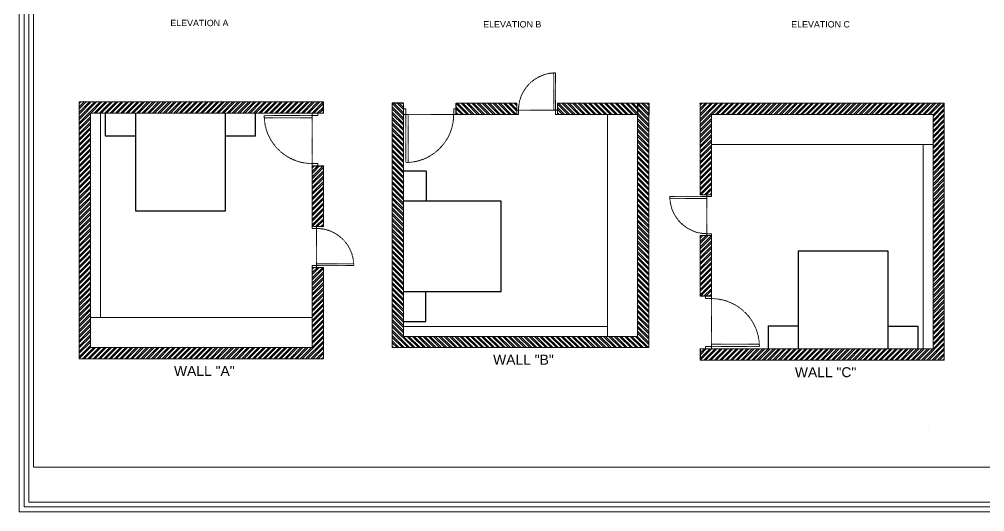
# Model space of a CAD drawing. Header units: inches. Extents: x 213 to 17763, y -4830 to 1802.
# Drawn here: x 6086 to 6857, y 521 to 914 of the extents above; entities that cross this region are included whole.
import ezdxf

# ---------------------------------------------------------------- set-up
doc = ezdxf.new("R2010")
doc.units = ezdxf.units.IN
doc.header["$MEASUREMENT"] = 0
for name, pattern in [('AUDIT_D_060311083008-3', [0]), ('DASHED2', [0.375, 0.25, -0.125]), ('HIDDEN', [0.375, 0.25, -0.125])]:
    doc.linetypes.add(name, pattern=pattern)
for name, color, linetype in [('.', 30, 'Continuous'), ('A-DOOR', 251, 'AUDIT_D_060311083008-3'), ('A-Door-Frame', 1, 'Continuous'), ('A-Door-Swing', 8, 'HIDDEN'), ('PDF2_0', 7, 'Continuous'), ('PDF3_Text', 1, 'Continuous')]:
    doc.layers.add(name, color=color, linetype=linetype)
doc.layers.add('PDF2_MK. KITCHEN ESSENTAILS', color=7, linetype='Continuous', true_color=0x767676)
doc.layers.add('PDF3_0', color=7, linetype='Continuous', true_color=0x929498)
doc.layers.add('ROD', color=7, linetype='Continuous', lineweight=9)
doc.styles.add('PDF Arial', font='arial.ttf')
doc.styles.get("Standard").update_dxf_attribs({"font": 'arial.ttf'})

# ---------------------------------------------------------------- blocks, each defined once
blk = doc.blocks.new('*U34')
at = {"layer": 'A-Door-Frame', "lineweight": 5}
for p, q in [((0, -100), (0, 0)), ((900, -100), (900, 0))]:
    blk.add_line(p, q, dxfattribs=at)
for points in [[(0, -100), (40, -100), (40, 0), (0, 0)], [(900, -100), (860, -100), (860, 0), (900, 0)]]:
    blk.add_lwpolyline(points, dxfattribs=at)
at = {"layer": 'A-Door-Swing', "linetype": 'DASHED2', "lineweight": 5}
blk.add_line((47, 0), (867, 0), dxfattribs=at)
blk.add_lwpolyline([(40, 0), (40, 820), (80, 820), (80, 0)], close=True, dxfattribs=at)
blk.add_arc((40, 0), 820, 360, 90, dxfattribs=at)

msp = doc.modelspace()

# ---------------------------------------------------------------- hatches: boundary and pattern name
at = {"layer": '.'}
h = msp.add_hatch(dxfattribs=at)
h.set_pattern_fill('ANSI32', color=1, scale=8)
h.set_pattern_definition([(45, (3307.9755, -212.4534), (-2.1213203, 2.1213203), []), (45, (3309.3898, -212.4534), (-2.1213203, 2.1213203), [])])
h.paths.add_polyline_path([(6328.47, 847.83), (6133.47, 847.83), (6133.47, 642.83), (6328.47, 642.83), (6328.47, 715.83), (6319.47, 715.83), (6319.47, 651.83), (6142.47, 651.83), (6142.47, 838.83), (6328.47, 838.83)])
h.paths.add_polyline_path([(6328.47, 796.83), (6319.47, 796.83), (6319.47, 788.83), (6319.47, 748.33), (6328.47, 748.33)], flags=17)
h = msp.add_hatch(dxfattribs=at)
h.set_pattern_fill('ANSI32', color=1, scale=8, angle=90)
h.set_pattern_definition([(135, (7443.6602, -2173.721), (-2.1213203, -2.1213203), []), (135, (7443.6602, -2172.307), (-2.1213203, -2.1213203), [])])
h.paths.add_polyline_path([(6383.38, 846.78), (6383.38, 651.78), (6588.38, 651.78), (6588.38, 846.78), (6515.38, 846.78), (6515.38, 837.78), (6579.38, 837.78), (6579.38, 660.78), (6392.38, 660.78), (6392.38, 846.78)])
h.paths.add_polyline_path([(6434.38, 846.78), (6434.38, 837.78), (6442.38, 837.78), (6482.88, 837.78), (6482.88, 846.78)], flags=17)
h = msp.add_hatch(dxfattribs=at)
h.set_pattern_fill('ANSI32', color=1, scale=8, angle=180)
h.set_pattern_definition([(225, (9649.909, 1702.0583), (2.1213203, -2.1213203), []), (225, (9648.4948, 1702.0583), (2.1213203, -2.1213203), [])])
h.paths.add_polyline_path([(6629.41, 641.78), (6824.41, 641.78), (6824.41, 846.78), (6629.41, 846.78), (6629.41, 773.78), (6638.41, 773.78), (6638.41, 837.78), (6815.41, 837.78), (6815.41, 650.78), (6629.41, 650.78)])
h.paths.add_polyline_path([(6629.41, 692.78), (6638.41, 692.78), (6638.41, 700.78), (6638.41, 741.28), (6629.41, 741.28)], flags=17)

# ---------------------------------------------------------------- linework, layer by layer
for p, q in [((6328.47, 838.83), (6328.47, 847.83)), ((6392.38, 846.78), (6383.38, 846.78)), ((6434.38, 837.78), (6434.38, 846.78)), ((6579.38, 846.78), (6579.38, 837.78)), ((6588.38, 846.78), (6588.38, 837.78)), ((6154.26, 838.83), (6154.26, 820.83)), ((6178.26, 838.83), (6178.26, 760.84)), ((6250.27, 760.84), (6250.27, 838.83)), ((6274.27, 820.53), (6274.27, 838.83)), ((6154.26, 820.83), (6178.26, 820.83)), ((6274.27, 820.53), (6250.27, 820.53)), ((6319.47, 796.83), (6328.47, 796.83)), ((6410.67, 792.57), (6392.38, 792.57)), ((6410.67, 792.57), (6410.67, 768.57)), ((6470.36, 768.57), (6392.38, 768.57)), ((6470.36, 696.56), (6470.36, 768.57)), ((6178.26, 760.84), (6250.27, 760.84)), ((6779.63, 728.76), (6707.62, 728.76)), ((6707.62, 728.76), (6707.62, 650.78)), ((6779.63, 650.78), (6779.63, 728.76)), ((6392.38, 696.56), (6470.36, 696.56)), ((6410.38, 672.56), (6410.38, 696.56)), ((6638.41, 692.78), (6629.41, 692.78)), ((6392.38, 672.56), (6410.38, 672.56)), ((6683.62, 669.07), (6707.62, 669.07)), ((6683.62, 669.07), (6683.62, 650.78)), ((6803.63, 668.78), (6779.63, 668.78)), ((6803.63, 650.78), (6803.63, 668.78)), ((6629.41, 650.78), (6629.41, 641.78))]:
    msp.add_line(p, q)
at = {"layer": 'PDF2_0', "lineweight": 5}
msp.add_lwpolyline([(7115.82, 520.91), (6085.57, 520.91), (6085.57, 1413.74), (7344.75, 1413.74), (7344.75, 749.84, -0.414214)], format="xyb", close=True, dxfattribs=at)
for points in [[(7115.82, 524.69), (6089.35, 524.69), (6089.35, 1409.95), (7340.96, 1409.95), (7340.96, 749.84, -0.414214), (7115.82, 524.69)], [(7115.82, 528.51), (6093.17, 528.51), (6093.17, 1406.14), (7337.14, 1406.14), (7337.14, 749.84, -0.414214), (7115.82, 528.51)]]:
    msp.add_lwpolyline(points, format="xyb", dxfattribs=at)
msp.add_lwpolyline([(6096.99, 1402.32), (7123.08, 1402.32), (7123.08, 556.35), (6096.99, 556.35)], close=True, dxfattribs=at)
at = {"layer": 'PDF2_MK. KITCHEN ESSENTAILS', "lineweight": 5}
msp.add_lwpolyline([(6096.99, 556.35), (7123.08, 556.35), (7123.08, 1402.32), (6096.99, 1402.32)], close=True, dxfattribs=at)
at = {"layer": 'PDF3_0', "color": 7, "lineweight": 5}
msp.add_arc((6811.98, 748.48), 161.64, 269.9999995148051, 270, dxfattribs=at)
at = {"layer": 'ROD'}
for p, q in [((6133.47, 642.83), (6133.47, 847.83)), ((6328.47, 847.83), (6133.47, 847.83)), ((6383.38, 846.78), (6383.38, 651.78)), ((6392.38, 660.78), (6392.38, 846.78)), ((6482.88, 846.78), (6434.38, 846.78)), ((6588.38, 846.78), (6515.38, 846.78)), ((6588.38, 846.78), (6588.38, 651.78)), ((6629.41, 846.78), (6629.41, 773.78)), ((6629.41, 846.78), (6824.41, 846.78)), ((6824.41, 846.78), (6824.41, 641.78)), ((6142.47, 651.83), (6142.47, 838.83)), ((6142.47, 838.83), (6328.47, 838.83)), ((6150.47, 675.83), (6150.47, 838.83)), ((6442.38, 837.78), (6434.38, 837.78)), ((6482.88, 837.78), (6442.38, 837.78)), ((6579.38, 837.78), (6515.38, 837.78)), ((6555.38, 837.78), (6555.38, 660.78)), ((6579.38, 837.78), (6579.38, 660.78)), ((6638.41, 837.78), (6638.41, 773.78)), ((6638.41, 837.78), (6815.41, 837.78)), ((6815.41, 837.78), (6815.41, 650.78)), ((6638.41, 813.78), (6815.41, 813.78)), ((6807.41, 813.78), (6807.41, 650.78)), ((6319.47, 788.83), (6319.47, 796.83)), ((6328.47, 748.33), (6328.47, 796.83)), ((6319.47, 748.33), (6319.47, 788.83)), ((6629.41, 741.28), (6629.41, 692.78)), ((6638.41, 741.28), (6638.41, 700.78)), ((6319.47, 651.83), (6319.47, 715.83)), ((6328.47, 642.83), (6328.47, 715.83)), ((6638.41, 700.78), (6638.41, 692.78)), ((6319.47, 675.83), (6142.47, 675.83)), ((6555.38, 668.78), (6392.38, 668.78)), ((6579.38, 660.78), (6392.38, 660.78)), ((6319.47, 651.83), (6142.47, 651.83)), ((6588.38, 651.78), (6383.38, 651.78)), ((6815.41, 650.78), (6629.41, 650.78)), ((6328.47, 642.83), (6133.47, 642.83)), ((6629.41, 641.78), (6824.41, 641.78))]:
    msp.add_line(p, q, dxfattribs=at)
for points in [[(6482.88, 837.78), (6482.88, 846.78)], [(6515.38, 846.78), (6515.38, 837.78)], [(6629.41, 773.78), (6638.41, 773.78)], [(6319.47, 748.33), (6328.47, 748.33)], [(6638.41, 741.28), (6629.41, 741.28)], [(6328.47, 715.83), (6319.47, 715.83)]]:
    msp.add_lwpolyline(points, dxfattribs=at)

# ---------------------------------------------------------------- block references
at = {"layer": 'A-DOOR', "lineweight": 5, "xscale": -0.03611111111109516, "yscale": 0.03611111111109516, "zscale": 0.03611111111109516}
msp.add_blockref('*U34', (6515.38, 841.39), dxfattribs=at)
at = {"layer": 'A-DOOR', "lineweight": 5}
for p, xscale, yscale, zscale, rotation in [((6392.38, 837.78), -0.04666663502872134, 0.04666663502872134, 0.04666663502872134, 180), ((6319.47, 838.83), -0.04666663502872134, 0.04666663502872134, 0.04666663502872134, 90), ((6634.8, 773.78), -0.03611111111109516, 0.03611111111109516, 0.03611111111109516, 90), ((6323.08, 715.83), -0.03611111111109516, 0.03611111111109516, 0.03611111111109516, 270), ((6638.41, 650.78), -0.04666663502872134, 0.04666663502872134, 0.04666663502872134, 270)]:
    msp.add_blockref('*U34', p, dxfattribs=dict(at, xscale=xscale, yscale=yscale, zscale=zscale, rotation=rotation))

# ---------------------------------------------------------------- texts
at = {"color": 1, "lineweight": 5, "transparency": 33554687, "char_height": 7.924, "attachment_point": 1}
for s, insert in [('WALL "B" ', (6464.04, 646.14)), ('WALL "A" ', (6209.13, 637.19)), ('WALL "C" ', (6705.07, 636.14))]:
    msp.add_mtext_dynamic_manual_height_columns(s, width=114.7518, gutter_width=49.21, heights=[0], dxfattribs=dict(at, insert=insert))
at = {"layer": 'PDF3_Text', "lineweight": 5, "char_height": 5.0688, "attachment_point": 7, "style": 'PDF Arial'}
for s, insert in [('ELEVATION A', (6206.21, 908.24)), ('ELEVATION B', (6456.12, 907.18)), ('ELEVATION C', (6702.15, 907.18))]:
    msp.add_mtext(s, dxfattribs=dict(at, insert=insert))

doc.saveas('drawing.dxf')
